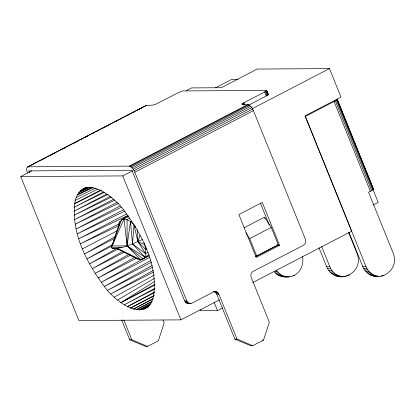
<?xml version="1.0" encoding="UTF-8"?>
<svg xmlns="http://www.w3.org/2000/svg" width="415" height="415" viewBox="0 0 415 415"><rect width="100%" height="100%" fill="white"/><g stroke="black" fill="none" stroke-linecap="round" stroke-linejoin="round"><path stroke-width="0.62" d="M149.327 255.744L143.014 259.022L140.545 259.733L127.099 245.862L130.466 221.594L131.612 220.998M75.208 200.429C70.311 231.549 86.196 262.218 104.367 286.438C113.819 300.19 145.177 325.173 153.431 296.86C158.328 265.745 142.444 235.072 124.272 210.856C114.82 197.099 83.462 172.116 75.208 200.429L97.743 189.152M118.322 227.389C118.576 221.387 122.907 217.699 128.463 216.033M118.726 226.014L119.836 221.662L111.417 247.428L112.185 248.346C122.799 249.005 132.883 243.704 142.366 239.512M128.634 216.511L124.044 218.892L121.574 219.608L112.071 245.96L127.099 245.862L143.014 259.022C147.32 254.789 145.608 247.911 144.104 242.77M140.037 235.144L137.905 241.66L145.644 253.705L147.937 252.512M213.492 291.543L215.416 292.352L216.718 294.147L234.869 339.071L250.608 345.721L252.73 345.711L263.515 340.108L269.351 322.258L251.2 277.334C250.354 275.218 251.085 272.505 253.145 271.384L303.479 245.255C305.533 244.134 306.265 241.421 305.419 239.305L253.446 110.655C251.407 105.306 247.859 103.387 242.044 104.528L242.018 104.051L243.081 103.216L264.609 92L266.663 90.392L182.725 90.937L178.549 92.561L155.796 104.227L152.829 105.104L146.101 105.42L27.468 167.012C25.938 168.62 26.897 171.12 27.494 172.946M112.071 245.96L124.044 218.892C129.07 219.494 132.883 223.369 135.861 227.171M248.461 105.327L267.774 95.154L268.313 94.475L266.663 90.392M378.651 276.312C372.919 275.97 368.012 271.721 365.957 266.497L305.315 116.408L334.075 101.478L336.347 100.077L337.151 99.061L373.453 188.913L372.649 189.93L368.582 192.259L392.917 252.496C401.616 273.054 372.105 287.149 362.767 266.518L348.942 232.296M145.582 106.038L146.101 105.42M154.873 285.126L120.915 302.623L154.349 281.629M318.979 247.781L326.641 266.752C335.891 287.284 365.516 273.34 356.791 252.735L348.558 232.343M286.127 276.784L281.38 275.114L277.381 271.758L274.19 271.778C278.906 277.635 287.745 278.195 294.251 275.404C300.849 271.95 303.951 263.81 302.582 256.678M117.606 300.045L154.442 278.304M115.007 236.649L84.598 253.913L114.519 238.402M112.823 244.253L86.953 258.934L112.278 245.825M117.025 248.279L89.495 263.883L118.285 249.01M123.214 251.184L92.208 268.733L124.469 252.092M129.439 254.042L95.071 273.444L130.808 255.038M134.662 257.378L98.07 277.983L136.125 258.41M144.705 257.897L101.172 282.325L149.421 257.544M145.836 257.264L147.532 256.309M150.718 260.521L104.367 286.438L151.491 262.259M152.284 265.429L107.63 290.287L152.476 267.296M153.337 270.357L110.94 293.856L153.509 272.048M114.275 297.114L154.422 274.974M120.915 302.623L155.111 284.099M154.961 288.218L124.184 304.828L154.676 289.099M154.748 291.942L127.379 306.654L154.416 292.694M154.442 295.257L130.492 308.08L153.493 296.191M152.886 298.764L133.49 309.102L153.036 298.992M152.341 301.233L136.353 309.714L151.88 301.679M151.112 303.552L139.072 309.906L150.567 303.951M149.654 305.461L141.619 309.678L149.089 305.803M100.886 189.92L74.524 203.713L101.722 190.189M103.325 192.015L74.103 207.308L104.253 192.415M106.608 194.096L73.963 211.183L108.232 194.36M110.167 196.44L74.098 215.312L111.344 197.146M113.43 199.314L74.508 219.67L114.742 200.165M116.968 202.396L75.188 224.225L118.234 203.48M120.205 205.944L76.137 228.95L121.6 207.158M89.194 187.248L78.85 192.627L89.204 187.331M93.214 187.502L77.382 194.868L91.741 187.388M123.338 209.829L77.346 233.806L125.237 210.965M126.528 213.917L78.808 238.765L127.965 215.421M119.038 223.758L80.51 243.792L119.043 225.568M27.468 167.012L146.843 105.208M28.09 167.032L29.237 166.436M32.1 164.952L33.247 164.356M40.125 160.787L41.272 160.19M42.418 159.593L45.282 158.105M50.443 155.428L53.307 153.939M54.453 153.348L55.6 152.751M62.478 149.182L65.342 147.693M72.796 143.823L77.953 141.147M80.816 139.658L81.963 139.066M84.831 137.578L87.695 136.089M92.851 133.412L93.998 132.816M96.866 131.327L98.013 130.735M103.169 128.059L106.038 126.57M107.184 125.973L110.048 124.484M115.204 121.808L118.073 120.319M119.219 119.728L120.366 119.131M127.239 115.562L130.108 114.073M133.547 112.289L134.693 111.692M137.557 110.203L142.713 107.527M219.436 299.874L180.914 319.872L78.912 320.536L20.75 176.572L31.675 170.902M186.34 90.605L191.517 87.918L221.268 87.726L257.217 69.061L329.469 68.594L341.016 97.183L305.067 115.847L351.681 231.217L252.787 282.558M215.613 87.762L231.591 79.467L238.07 79.426M84.66 188.254L85.812 187.658L82.502 189.307L86.533 187.227M86.88 187.487L80.562 190.77L86.906 187.507M28.204 166.799L129.143 166.14L247.781 104.549M129.143 166.14L130.056 166.342L248.689 104.756M130.056 166.342L131.073 166.949L249.706 105.363M131.073 166.949L132.126 167.919L250.759 106.333M132.126 167.919L133.142 169.185L251.781 107.594M20.75 176.572L122.752 175.908L132.515 170.84M251.947 108.839L329.469 68.594M133.142 169.185L134.061 170.658L252.694 109.072M252.73 345.711L236.996 339.055L218.845 294.131C218.093 292.093 215.593 290.848 213.601 291.911L192.031 303.111C190.034 304.179 187.533 302.929 186.786 300.896L134.808 172.246L253.446 110.655M129.947 218.083L127.078 219.571L127.099 245.862L144.752 256.963L148.767 254.877M82.445 248.855L116.957 230.937M146.77 248.87L145.624 249.462L137.905 241.66L133.978 224.826L132.51 243.921L144.752 256.963M116.594 248.289L137.515 259.053L140.545 259.733L141.691 259.136M244.036 227.814L264.474 217.206L271.254 227.399L278.268 244.757L256.698 255.951L255.635 255.962M245.758 232.696L249.685 238.594L271.254 227.399M255.796 256.569L277.453 245.322L279.58 245.312L262.254 202.427L238.884 214.56L256.211 257.44L279.58 245.312M373.059 205.046L378.195 202.38L372.831 189.105M121.694 319.986L129.682 339.755L145.416 346.406L147.543 346.39L158.328 340.793L164.164 322.943L162.955 319.949M199.983 309.528L200.466 310.731L217.47 310.617L222.648 307.93M77.382 194.868L92.363 187.243M76.168 197.473L95.434 188.203M189.904 303.126C187.912 304.195 185.412 302.945 184.659 300.906L131.856 170.217L28.796 170.887L29.522 172.687M287.906 276.603L282.942 276.805M377.256 276.317L378.439 276.146M340.684 276.582L345.799 276.338M277.204 244.762L278.268 244.757M111.417 247.428L122.041 247.361M112.185 248.346L117.684 248.31M326.641 266.752L329.832 266.731C332.021 272.385 337.644 276.846 343.869 276.561M362.767 266.518L365.957 266.497M363.613 268.313L366.798 268.292M327.565 268.692L330.755 268.671M364.64 269.978L367.83 269.958M328.706 270.476L331.891 270.456M365.838 271.493L369.028 271.472M330.039 272.079L333.224 272.058M275.41 273.065L278.6 273.044M367.187 272.831L370.377 272.811M331.544 273.469L334.729 273.449M276.753 274.185L279.938 274.165M368.67 273.978L371.856 273.957M333.193 274.626L336.383 274.606M278.19 275.135L281.38 275.114M292.974 275.415L294.251 275.404M348.226 275.057L349.497 275.046M370.263 274.912L373.448 274.891M279.715 275.892L282.906 275.871M334.967 275.529L338.152 275.508M371.944 275.622L375.129 275.601M382.682 275.555L383.953 275.544M346.411 275.84L347.687 275.83M281.308 276.447L284.493 276.426M336.824 276.162L340.015 276.141M373.682 276.1L376.872 276.079M380.944 276.053L382.22 276.042M338.744 276.514L341.929 276.494M284.597 276.945L289.447 276.857M213.523 291.574L214.586 291.569M214.498 291.802L216.625 291.792M215.416 292.352L217.538 292.336M216.168 293.151L218.295 293.135M216.718 294.147L218.845 294.131M184.659 300.906L186.786 300.896M185.209 301.902L187.336 301.887M185.967 302.701L188.094 302.685M186.88 303.251L189.007 303.235M187.886 303.51L191.045 303.453M129.682 339.755L131.809 339.74L147.543 346.39M234.869 339.071L236.996 339.055M262.456 340.118L263.515 340.108M267.732 94.231L268.313 94.475M372.582 188.545L373.453 188.913M144.695 244.534L137.905 241.66L137.401 229.677M116.719 248.212L140.545 259.733M117.16 248.518L132.997 256.465M134.128 257.03L137.515 259.053M145.644 253.705L132.51 243.921L130.466 221.594M276.297 270.321L277.381 271.758M134.061 170.658L134.808 172.246M337.167 99.387L373.225 188.638M336.954 99.501L373.256 189.354M336.347 100.077L372.649 189.93M335.362 100.752L371.664 190.599M334.075 101.478L370.377 191.325M266.508 90.211L268.157 94.293M266.529 90.688L268.183 94.77M266.124 91.072L267.774 95.154M265.47 91.518L267.12 95.606M264.609 92L266.259 96.088M321.594 246.344L329.832 266.731M243.937 102.733L244.881 105.068M243.081 103.216L243.787 104.964M242.427 103.667L242.9 104.829M260.371 203.039L269.273 225.075M264.474 217.206L265.201 219.001M249.685 238.594L256.698 255.951M214.073 302.213L217.47 310.617M122.752 175.908L180.914 319.872M123.82 319.97L131.809 339.74M124.044 218.892L127.099 245.862M148.575 306.638L143.979 309.035L148.575 306.649"/></g></svg>
